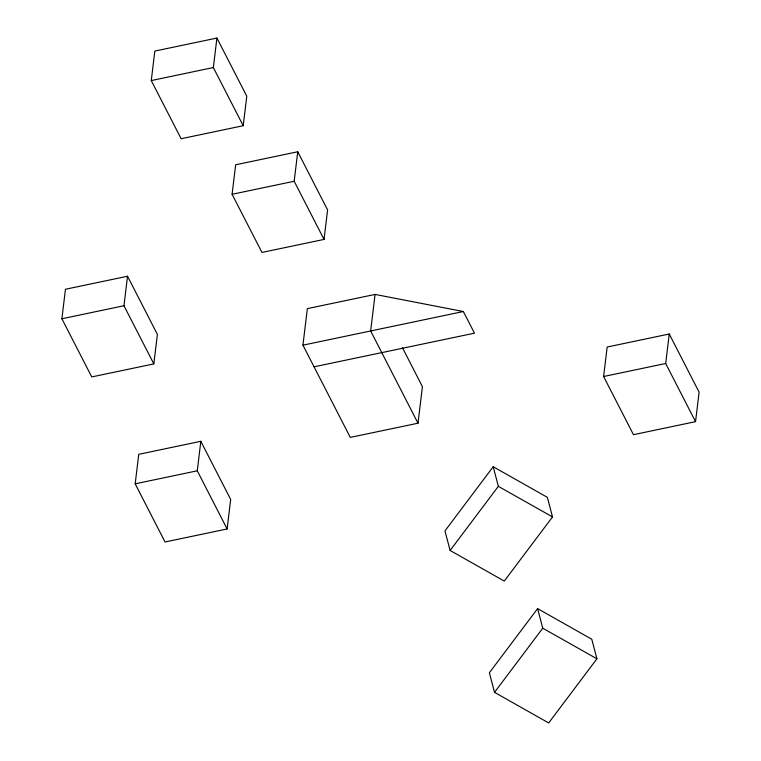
<?xml version="1.0" encoding="UTF-8"?>
<svg xmlns="http://www.w3.org/2000/svg" width="761" height="761" viewBox="0 0 761 761"><rect width="100%" height="100%" fill="white"/><g stroke="black" fill="none" stroke-linecap="round" stroke-linejoin="round"><path stroke-width="1.14" d="M61.888 318.764L65.456 289.266L127.534 276.243L157.394 334.412L153.827 363.901L91.748 376.923L61.888 318.764L123.967 305.741L127.534 276.243M151.268 80.571L154.835 51.073L216.923 38.05L246.783 96.209L243.206 125.708L181.128 138.73L151.268 80.571L213.346 67.548L216.923 38.05M135.182 483.825L138.749 454.327L200.828 441.304L230.688 499.473L227.12 528.971L165.042 541.984L135.182 483.825L197.261 470.802L200.828 441.304M232.095 194.283L235.663 164.785L297.741 151.762L327.601 209.931L324.034 239.42L261.955 252.443L232.095 194.283L294.174 181.261L297.741 151.762M402.417 347.672L422.422 386.655L417.998 423.202L350.288 437.404L302.935 345.171L307.358 308.624L375.078 294.421L463.354 311.525L474.474 333.175L314.055 366.821M375.078 294.421L370.655 330.968L417.998 423.202M603.606 376.514L607.173 347.026L669.252 334.003L699.112 392.162L695.544 421.661L633.466 434.683L603.606 376.514L665.685 363.501L669.252 334.003M493.204 466.74L444.966 530.883L450.112 550.469L504.277 581.071L552.515 516.928L547.368 497.342L493.204 466.74L498.35 486.327L552.515 516.928M450.112 550.469L498.35 486.327M537.608 608.619L489.371 672.762L494.517 692.348L548.681 722.95L596.919 658.807L591.773 639.23L537.608 608.619L542.755 628.206L596.919 658.807M494.517 692.348L542.755 628.206M302.935 345.171L463.354 311.525M665.685 363.501L695.544 421.661M294.174 181.261L324.034 239.42M213.346 67.548L243.206 125.708M123.967 305.741L153.827 363.901M197.261 470.802L227.12 528.971"/></g></svg>
